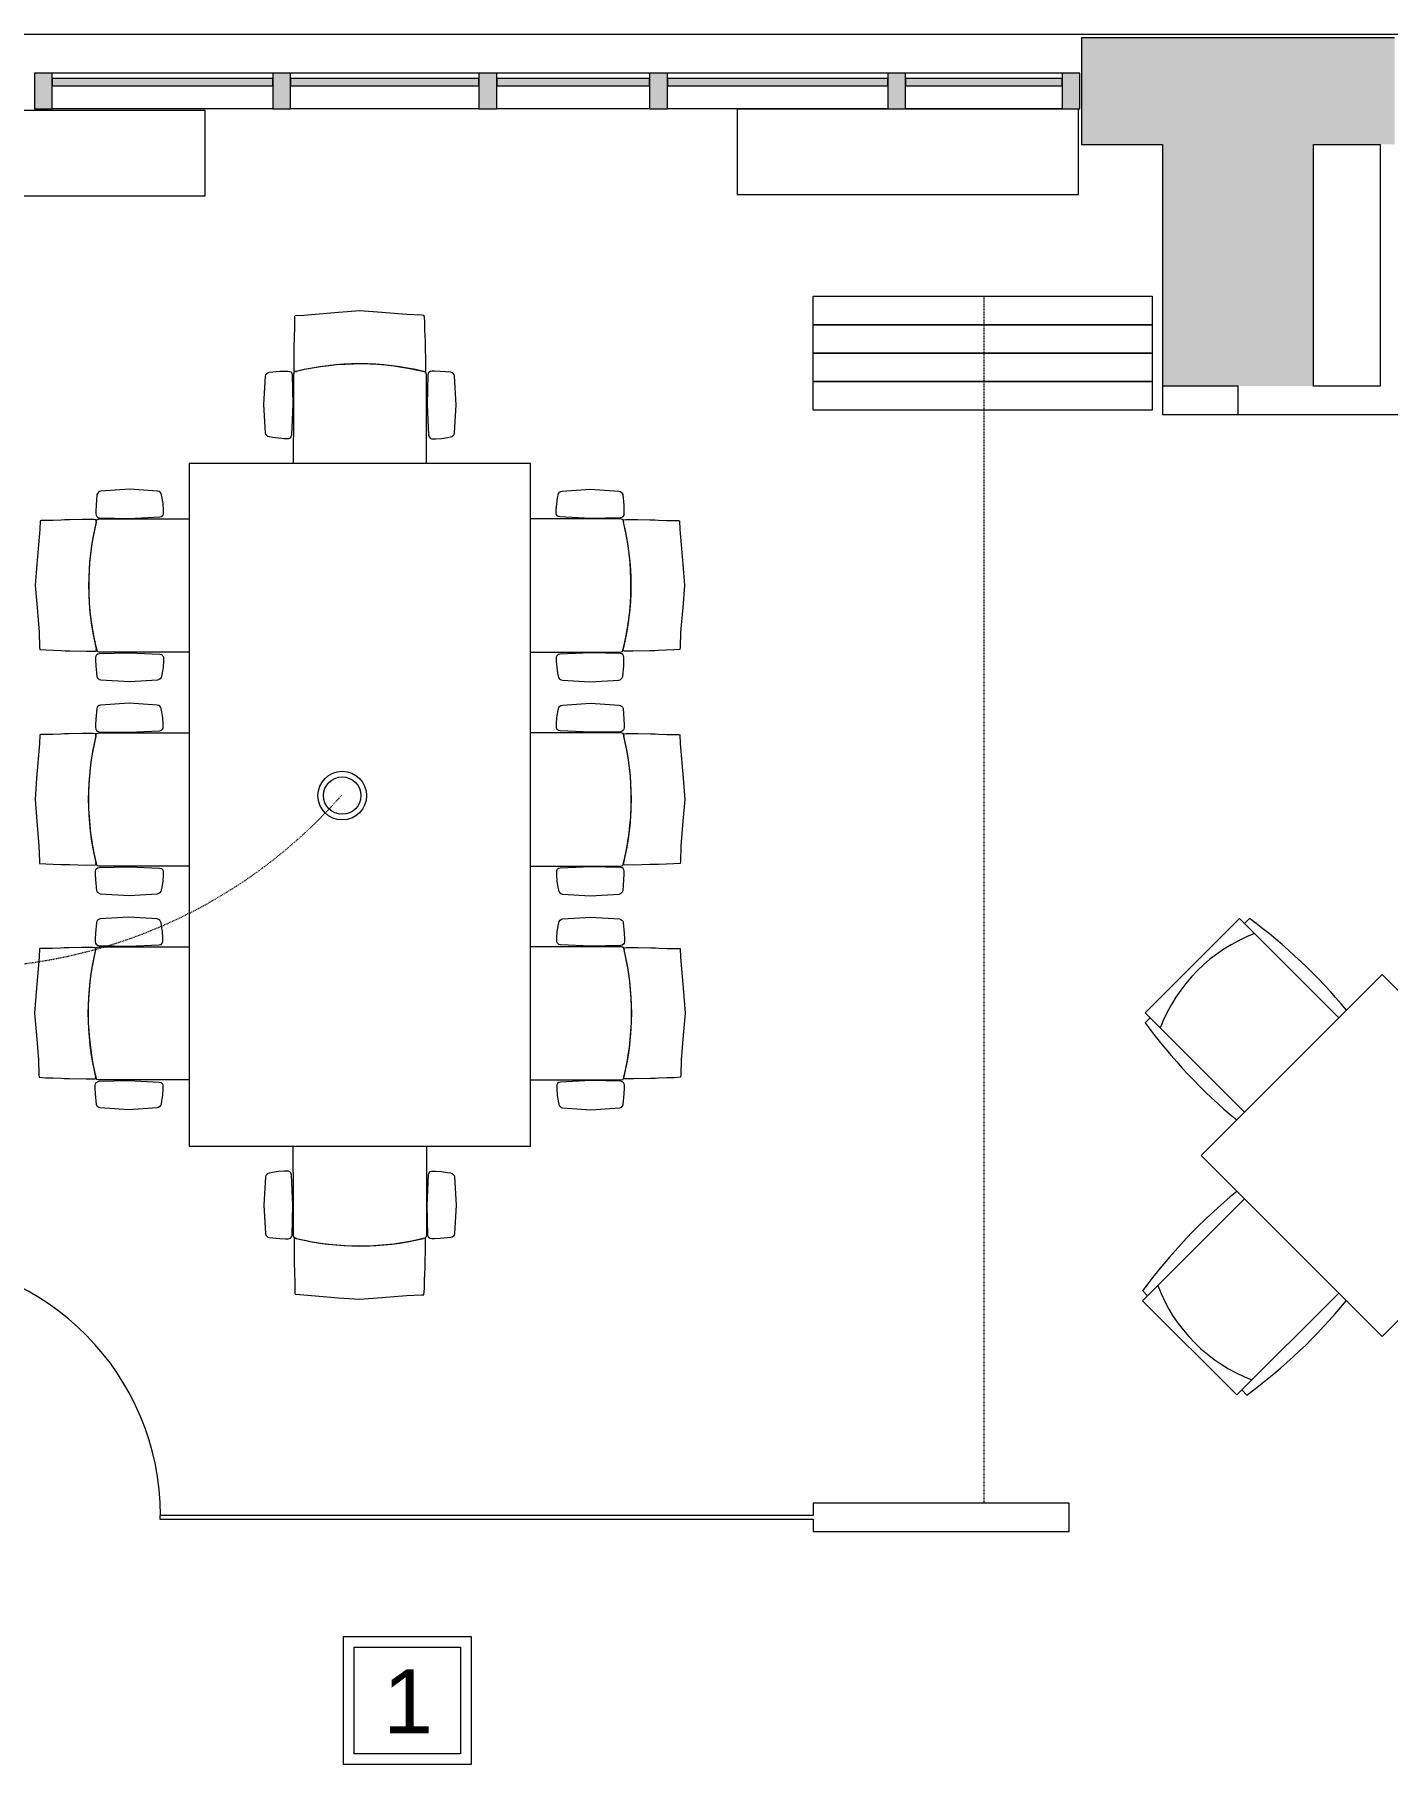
# Model space of a CAD drawing. Header units: inches. Extents: x -674 to 803, y -349 to 915.
# Drawn here: x -84.7 to 105.5, y 671.7 to 914.9 of the extents above; entities that cross this region are included whole.
import ezdxf

# ---------------------------------------------------------------- set-up
doc = ezdxf.new("R2010")
doc.units = ezdxf.units.IN
doc.header["$MEASUREMENT"] = 0
doc.linetypes.add('Demolished 3_128_', pattern=[0.046875, 0.023437, -0.023437])
doc.linetypes.add('Hidden 1_8_', pattern=[0.1875, 0.125, -0.0625])
for name, color, linetype, lineweight in [('A-ANNO-NOTE', 131, 'Continuous', 13), ('A-DETL', 90, 'Continuous', 9), ('A-DETL-HDLN', 90, 'Hidden 1_8_', 9), ('A-DETL-THIN', 151, 'Continuous', 9), ('A-DOOR', 31, 'Continuous', 13), ('A-FLOR', 192, 'Continuous', 13), ('A-GLAZ-CURT', 52, 'Continuous', 13), ('A-GLAZ-CWMG', 51, 'Continuous', 13), ('A-WALL', 113, 'Continuous', 13), ('A-WALL-PATT', 111, 'Continuous', 13), ('I-FURN', 30, 'Continuous', 9), ('I-WALL', 2, 'Continuous', 9), ('M-EQPM', 50, 'Continuous', 13)]:
    doc.layers.add(name, color=color, linetype=linetype, lineweight=lineweight)
doc.styles.add('Arial_2', font='arial.ttf', dxfattribs={"height": 9})

# ---------------------------------------------------------------- blocks, each defined once
blk = doc.blocks.new('System Panel - Glazed-1562998-New Construction - Tel_Data_Elec Plan')
at = {"layer": 'A-GLAZ-CURT', "lineweight": 9}
blk.add_hatch(color=55, dxfattribs=at).paths.add_polyline_path([(2.33, 0.75), (15.5, 0.75), (15.5, 1.75), (-15.5, 1.75), (-15.5, 0.75)], flags=0)
at = {"layer": 'A-GLAZ-CURT', "color": 7, "lineweight": 20}
for p, q in [((15.5, 1.75), (-15.5, 1.75)), ((-15.5, 1.75), (-15.5, 0.75)), ((-15.5, 0.75), (15.5, 0.75)), ((15.5, 0.75), (15.5, 1.75))]:
    blk.add_line(p, q, dxfattribs=at)
blk = doc.blocks.new('System Panel - Glazed-1563110-New Construction - Tel_Data_Elec Plan')
at = {"layer": 'A-GLAZ-CURT', "lineweight": 9}
blk.add_hatch(color=55, dxfattribs=at).paths.add_polyline_path([(13.25, 0.75), (13.25, 1.75), (-13.25, 1.75), (-13.25, 0.75)], flags=0)
at = {"layer": 'A-GLAZ-CURT', "color": 7, "lineweight": 20}
for p, q in [((13.25, 1.75), (-13.25, 1.75)), ((-13.25, 1.75), (-13.25, 0.75)), ((-13.25, 0.75), (13.25, 0.75)), ((13.25, 0.75), (13.25, 1.75))]:
    blk.add_line(p, q, dxfattribs=at)
blk = doc.blocks.new('System Panel - Glazed-1563109-New Construction - Tel_Data_Elec Plan')
at = {"layer": 'A-GLAZ-CURT', "lineweight": 9}
blk.add_hatch(color=55, dxfattribs=at).paths.add_polyline_path([(10.75, 0.75), (10.75, 1.75), (-10.75, 1.75), (-10.75, 0.75)], flags=0)
at = {"layer": 'A-GLAZ-CURT', "color": 7, "lineweight": 20}
for p, q in [((10.75, 1.75), (-10.75, 1.75)), ((-10.75, 1.75), (-10.75, 0.75)), ((-10.75, 0.75), (10.75, 0.75)), ((10.75, 0.75), (10.75, 1.75))]:
    blk.add_line(p, q, dxfattribs=at)
blk = doc.blocks.new('System Panel - Glazed-1563111-New Construction - Tel_Data_Elec Plan')
at = {"layer": 'A-GLAZ-CURT', "lineweight": 9}
blk.add_hatch(color=55, dxfattribs=at).paths.add_polyline_path([(11, 0.75), (11, 1.75), (-11, 1.75), (-11, 0.75)], flags=0)
at = {"layer": 'A-GLAZ-CURT', "color": 7, "lineweight": 20}
for p, q in [((11, 1.75), (-11, 1.75)), ((-11, 1.75), (-11, 0.75)), ((-11, 0.75), (11, 0.75)), ((11, 0.75), (11, 1.75))]:
    blk.add_line(p, q, dxfattribs=at)
blk = doc.blocks.new('Rectangular Mullion - Rectangular Mullion 1-1562989-New Construction - Tel_Data_Elec Plan')
at = {"layer": 'A-GLAZ-CWMG', "lineweight": 9}
blk.add_hatch(color=55, dxfattribs=at).paths.add_polyline_path([(1.25, 2.5), (1.25, -2.5), (-1.25, -2.5), (-1.25, 2.5)], flags=0)
at = {"layer": 'A-GLAZ-CWMG', "color": 7, "lineweight": 20}
for p, q in [((-1.25, 2.5), (1.25, 2.5)), ((-1.25, -2.5), (-1.25, 2.5)), ((1.25, 2.5), (1.25, -2.5)), ((1.25, -2.5), (-1.25, -2.5))]:
    blk.add_line(p, q, dxfattribs=at)
blk = doc.blocks.new('Rectangular Mullion - Rectangular Mullion 1-1563106-New Construction - Tel_Data_Elec Plan')
at = {"layer": 'A-GLAZ-CWMG', "lineweight": 9}
for p, q in [((59.79, 909.47), (37.79, 909.47)), ((59.79, 904.47), (37.79, 904.47))]:
    blk.add_line(p, q, dxfattribs=at)
blk = doc.blocks.new('Rectangular Mullion - Rectangular Mullion 1-1562969-New Construction - Tel_Data_Elec Plan')
at = {"layer": 'A-GLAZ-CWMG', "lineweight": 9}
for p, q in [((787.54, 300.15), (787.54, 331.15)), ((792.54, 300.15), (792.54, 331.15))]:
    blk.add_line(p, q, dxfattribs=at)
blk = doc.blocks.new('Rectangular Mullion - Rectangular Mullion 1-1563107-New Construction - Tel_Data_Elec Plan')
at = {"layer": 'A-GLAZ-CWMG', "lineweight": 9}
for p, q in [((1.79, 909.47), (-19.71, 909.47)), ((1.79, 904.47), (-19.71, 904.47))]:
    blk.add_line(p, q, dxfattribs=at)
blk = doc.blocks.new('Rectangular Mullion - Rectangular Mullion 1-1563108-New Construction - Tel_Data_Elec Plan')
at = {"layer": 'A-GLAZ-CWMG', "lineweight": 9}
for p, q in [((-22.21, 909.47), (-48.71, 909.47)), ((-22.21, 904.47), (-48.71, 904.47))]:
    blk.add_line(p, q, dxfattribs=at)
blk = doc.blocks.new('Perimeter Unit2 - Perimeter Unit-1624903-New Construction - Tel_Data_Elec Plan')
at = {"layer": 'M-EQPM', "lineweight": 9}
for p, q in [((-280.08, 904.65), (-328.08, 904.65)), ((-328.08, 904.65), (-328.08, 892.65)), ((-280.08, 892.65), (-280.08, 904.65)), ((-328.08, 892.65), (-280.08, 892.65))]:
    blk.add_line(p, q, dxfattribs=at)
blk = doc.blocks.new('Perimeter Unit3 - Perimeter Unit-1624991-New Construction - Tel_Data_Elec Plan')
at = {"layer": 'M-EQPM', "lineweight": 9}
for p, q in [((-280.08, 904.65), (-328.08, 904.65)), ((-328.08, 904.65), (-328.08, 892.65)), ((-280.08, 892.65), (-280.08, 904.65)), ((-328.08, 892.65), (-280.08, 892.65))]:
    blk.add_line(p, q, dxfattribs=at)
blk = doc.blocks.new('Table _ Chairs - Seats 4 - 3 x 3-571320-New Construction - Tel_Data_Elec Plan')
at = {"layer": 'I-FURN'}
for p, q in [((-9.37, 37.25), (-10.38, 37.25)), ((-9.37, 38.25), (-9.37, 18)), ((9.37, 38.25), (-9.37, 38.25)), ((9.37, 18), (9.37, 38.25)), ((10.38, 37.25), (9.37, 37.25)), ((-18, 18), (-18, -18)), ((18, 18), (-18, 18)), ((18, -18), (18, 18)), ((-36.75, 9.37), (-36.75, 10.38)), ((36.75, 9.37), (36.75, 10.38)), ((-37.75, 9.37), (-18, 9.37)), ((-37.75, -9.37), (-37.75, 9.37)), ((37.75, 9.37), (18, 9.37)), ((37.75, -9.37), (37.75, 9.37)), ((-18, -9.37), (-37.75, -9.37)), ((-36.75, -10.38), (-36.75, -9.37)), ((18, -9.37), (37.75, -9.37)), ((36.75, -10.38), (36.75, -9.37)), ((-18, -18), (18, -18)), ((-9.37, -38.25), (-9.37, -18)), ((9.37, -18), (9.37, -38.25)), ((-9.37, -37.25), (-10.38, -37.25)), ((9.37, -38.25), (-9.37, -38.25)), ((10.38, -37.25), (9.37, -37.25))]:
    blk.add_line(p, q, dxfattribs=at)
for centre, radius, start, end in [((66.41, 25.63), 77.66, 171.3911, 185.6346), ((0, 14.28), 22.97, 65.9148, 114.0852), ((-66.41, 25.63), 77.66, 354.3654, 8.6089), ((-25.12, -66.41), 77.66, 84.736, 98.6089), ((25.13, -66.41), 77.66, 81.3911, 95.264), ((-13.78, 0), 22.97, 155.9148, 204.0852), ((13.78, 0), 22.97, 335.9148, 24.0852), ((-25.12, 66.41), 77.66, 261.3911, 275.264), ((25.13, 66.41), 77.66, 264.736, 278.6089), ((66.41, -25.63), 77.66, 174.3654, 188.6089), ((-66.41, -25.63), 77.66, 351.3911, 5.6346), ((0, -14.28), 22.97, 245.9148, 294.0852)]:
    blk.add_arc(centre, radius, start, end, dxfattribs=at)
blk = doc.blocks.new('Single-Glass - No Frame - 36_ x 96_-1618446-New Construction - Tel_Data_Elec Plan')
at = {"layer": 'A-DOOR', "color": 7, "lineweight": 20}
for p, q in [((17.5, -0.25), (17.5, -36.31)), ((18, -0.25), (17.5, -0.25)), ((18, -0.25), (18, -36.31)), ((18, -36.31), (17.5, -36.31))]:
    blk.add_line(p, q, dxfattribs=at)
at = {"layer": 'A-DOOR', "lineweight": 9}
blk.add_arc((18, -0.25), 36.07, 180, 269.2057, dxfattribs=at)
blk = doc.blocks.new('Conf Table - Rect - Seats 8 - 8 x 4-531600-New Construction - Tel_Data_Elec Plan')
at = {"layer": 'I-FURN'}
for p, q in [((-38.37, 44.21), (-38.39, 43.16)), ((-38.3, 45.09), (-38.37, 44.21)), ((-37.97, 45.12), (-38.3, 45.09)), ((-35.85, 45.2), (-37.97, 45.12)), ((-32.38, 45.48), (-35.85, 45.2)), ((-29.3, 45.73), (-32.38, 45.48)), ((-26.32, 45.51), (-29.3, 45.73)), ((-21.42, 45.08), (-26.32, 45.51)), ((-20.21, 45.03), (-21.42, 45.08)), ((-20.18, 44.9), (-20.21, 45.03)), ((-20.17, 44.62), (-20.18, 44.9)), ((-20.17, 43.22), (-20.17, 44.62)), ((-8.28, 44.17), (-8.31, 43.12)), ((-8.22, 45.05), (-8.28, 44.17)), ((-7.89, 45.07), (-8.22, 45.05)), ((-5.77, 45.16), (-7.89, 45.07)), ((-2.3, 45.44), (-5.77, 45.16)), ((0.78, 45.68), (-2.3, 45.44)), ((3.76, 45.47), (0.78, 45.68)), ((8.66, 45.03), (3.76, 45.47)), ((9.87, 44.99), (8.66, 45.03)), ((9.9, 44.86), (9.87, 44.99)), ((9.91, 44.58), (9.9, 44.86)), ((9.91, 43.18), (9.91, 44.58)), ((21.8, 44.13), (21.77, 43.08)), ((21.86, 45), (21.8, 44.13)), ((22.19, 45.03), (21.86, 45)), ((24.31, 45.11), (22.19, 45.03)), ((27.78, 45.4), (24.31, 45.11)), ((30.87, 45.64), (27.78, 45.4)), ((33.85, 45.43), (30.87, 45.64)), ((38.75, 44.99), (33.85, 45.43)), ((39.96, 44.95), (38.75, 44.99)), ((39.99, 44.82), (39.96, 44.95)), ((39.99, 44.54), (39.99, 44.82)), ((39.99, 43.13), (39.99, 44.54)), ((-38.47, 41.54), (-38.48, 40.85)), ((-38.44, 42.03), (-38.47, 41.54)), ((-38.39, 43.16), (-38.44, 42.03)), ((-20.12, 42.1), (-20.17, 43.22)), ((-20.09, 41.58), (-20.12, 42.1)), ((-20.08, 40.92), (-20.09, 41.58)), ((-8.39, 41.5), (-8.4, 40.81)), ((-8.36, 41.99), (-8.39, 41.5)), ((-8.31, 43.12), (-8.36, 41.99)), ((9.96, 42.06), (9.91, 43.18)), ((9.99, 41.54), (9.96, 42.06)), ((10.01, 40.88), (9.99, 41.54)), ((21.72, 41.95), (21.69, 41.46)), ((21.69, 41.46), (21.69, 40.77)), ((21.77, 43.08), (21.72, 41.95)), ((40.04, 42.02), (39.99, 43.13)), ((40.08, 41.5), (40.04, 42.02)), ((40.09, 40.84), (40.08, 41.5)), ((-38.48, 40.85), (-38.54, 38.47)), ((-20.04, 39.14), (-20.08, 40.92)), ((-20.05, 37.49), (-20.04, 39.14)), ((-8.4, 40.81), (-8.45, 38.42)), ((10.04, 39.1), (10.01, 40.88)), ((10.04, 37.45), (10.04, 39.1)), ((21.69, 40.77), (21.63, 38.38)), ((40.13, 39.06), (40.09, 40.84)), ((40.12, 37.41), (40.13, 39.06)), ((-42.86, 32.49), (-42.61, 36.5)), ((-42.61, 36.5), (-42.55, 36.69)), ((-42.55, 36.69), (-42.45, 36.85)), ((-42.45, 36.85), (-42.29, 36.97)), ((-42.29, 36.97), (-42.11, 37.05)), ((-42.11, 37.05), (-40.61, 37.18)), ((-40.61, 37.18), (-39.81, 37.2)), ((-39.81, 37.2), (-39.41, 37.2)), ((-39.41, 37.2), (-39.21, 37.18)), ((-39.21, 37.18), (-39.04, 37.08)), ((-39.04, 37.08), (-38.92, 36.91)), ((-38.92, 36.91), (-38.86, 36.7)), ((-38.86, 36.7), (-38.77, 32.5)), ((-38.68, 36.73), (-38.59, 37.04)), ((-38.68, 24), (-38.68, 36.73)), ((-38.54, 38.47), (-38.52, 37.23)), ((-38.52, 37.23), (-38.45, 37.13)), ((-38.45, 37.13), (-38.23, 37.16)), ((-20.36, 37.16), (-20.08, 37.16)), ((-20.32, 37.15), (-20.05, 37.09)), ((-20.08, 37.16), (-20.05, 37.49)), ((-20.05, 37.09), (-19.96, 36.79)), ((-19.96, 36.79), (-19.96, 31.53)), ((-19.78, 36.7), (-19.87, 32.5)), ((-19.73, 36.91), (-19.78, 36.7)), ((-19.6, 37.08), (-19.73, 36.91)), ((-19.43, 37.18), (-19.6, 37.08)), ((-19.23, 37.21), (-19.43, 37.18)), ((-18.83, 37.2), (-19.23, 37.21)), ((-18.03, 37.18), (-18.83, 37.2)), ((-16.53, 37.05), (-18.03, 37.18)), ((-16.35, 36.98), (-16.53, 37.05)), ((-16.2, 36.85), (-16.35, 36.98)), ((-16.09, 36.69), (-16.2, 36.85)), ((-16.03, 36.5), (-16.09, 36.69)), ((-15.78, 32.49), (-16.03, 36.5)), ((-12.53, 36.45), (-12.47, 36.65)), ((-12.47, 36.65), (-12.36, 36.81)), ((-12.36, 36.81), (-12.21, 36.93)), ((-12.21, 36.93), (-12.03, 37.01)), ((-12.03, 37.01), (-10.53, 37.14)), ((-10.53, 37.14), (-9.73, 37.16)), ((-9.73, 37.16), (-9.33, 37.16)), ((-9.33, 37.16), (-9.13, 37.13)), ((-9.13, 37.13), (-8.96, 37.04)), ((-8.96, 37.04), (-8.83, 36.87)), ((-8.83, 36.87), (-8.78, 36.65)), ((-8.78, 36.65), (-8.69, 32.46)), ((-8.6, 36.69), (-8.51, 36.99)), ((-8.6, 24), (-8.6, 36.69)), ((-8.45, 38.42), (-8.44, 37.19)), ((-8.44, 37.19), (-8.37, 37.08)), ((-8.37, 37.08), (-8.15, 37.12)), ((9.72, 37.12), (10, 37.12)), ((9.76, 37.1), (10.03, 37.05)), ((10, 37.12), (10.04, 37.45)), ((10.03, 37.05), (10.13, 36.75)), ((10.13, 36.75), (10.13, 31.49)), ((10.3, 36.66), (10.21, 32.46)), ((10.36, 36.87), (10.3, 36.66)), ((10.48, 37.04), (10.36, 36.87)), ((10.65, 37.14), (10.48, 37.04)), ((10.85, 37.17), (10.65, 37.14)), ((11.25, 37.16), (10.85, 37.17)), ((12.05, 37.14), (11.25, 37.16)), ((13.55, 37.01), (12.05, 37.14)), ((13.73, 36.94), (13.55, 37.01)), ((13.89, 36.81), (13.73, 36.94)), ((13.99, 36.65), (13.89, 36.81)), ((14.05, 36.46), (13.99, 36.65)), ((17.56, 36.41), (17.61, 36.6)), ((17.61, 36.6), (17.72, 36.77)), ((17.72, 36.77), (17.87, 36.89)), ((17.87, 36.89), (18.06, 36.96)), ((18.06, 36.96), (19.56, 37.1)), ((19.56, 37.1), (20.35, 37.12)), ((20.35, 37.12), (20.75, 37.12)), ((20.75, 37.12), (20.95, 37.09)), ((20.95, 37.09), (21.13, 37)), ((21.13, 37), (21.25, 36.83)), ((21.25, 36.83), (21.3, 36.61)), ((21.3, 36.61), (21.4, 32.42)), ((21.48, 36.65), (21.57, 36.95)), ((21.48, 24), (21.48, 36.65)), ((21.63, 38.38), (21.64, 37.15)), ((21.64, 37.15), (21.71, 37.04)), ((21.71, 37.04), (21.94, 37.08)), ((39.8, 37.08), (40.09, 37.08)), ((39.85, 37.06), (40.11, 37.01)), ((40.09, 37.08), (40.12, 37.41)), ((40.11, 37.01), (40.21, 36.71)), ((40.21, 36.71), (40.21, 31.45)), ((40.39, 36.62), (40.29, 32.42)), ((40.44, 36.83), (40.39, 36.62)), ((40.56, 37), (40.44, 36.83)), ((40.74, 37.1), (40.56, 37)), ((40.93, 37.13), (40.74, 37.1)), ((41.33, 37.12), (40.93, 37.13)), ((42.13, 37.1), (41.33, 37.12)), ((43.63, 36.97), (42.13, 37.1)), ((43.81, 36.89), (43.63, 36.97)), ((43.97, 36.77), (43.81, 36.89)), ((44.08, 36.61), (43.97, 36.77)), ((44.13, 36.42), (44.08, 36.61)), ((-12.78, 32.45), (-12.53, 36.45)), ((14.3, 32.45), (14.05, 36.46)), ((17.3, 32.41), (17.56, 36.41)), ((44.38, 32.41), (44.13, 36.42)), ((-42.61, 28.52), (-42.86, 32.49)), ((-38.77, 32.5), (-38.97, 28.2)), ((-19.87, 32.5), (-19.68, 28.2)), ((-16.03, 28.52), (-15.78, 32.49)), ((-12.53, 28.48), (-12.78, 32.45)), ((-8.69, 32.46), (-8.88, 28.16)), ((10.21, 32.46), (10.41, 28.16)), ((14.05, 28.48), (14.3, 32.45)), ((17.56, 28.44), (17.3, 32.41)), ((21.4, 32.42), (21.2, 28.12)), ((40.29, 32.42), (40.49, 28.12)), ((44.13, 28.44), (44.38, 32.41)), ((-19.96, 31.53), (-19.94, 24)), ((10.13, 31.49), (10.15, 24)), ((40.21, 31.45), (40.23, 24)), ((-42.55, 28.32), (-42.61, 28.52)), ((-42.43, 28.15), (-42.55, 28.32)), ((-42.26, 28.03), (-42.43, 28.15)), ((-42.06, 27.96), (-42.26, 28.03)), ((-41.64, 27.88), (-42.06, 27.96)), ((-40.8, 27.76), (-41.64, 27.88)), ((-39.99, 27.7), (-40.8, 27.76)), ((-39.58, 27.69), (-39.99, 27.7)), ((-39.37, 27.7), (-39.58, 27.69)), ((-39.19, 27.78), (-39.37, 27.7)), ((-39.04, 27.96), (-39.19, 27.78)), ((-38.97, 28.2), (-39.04, 27.96)), ((-19.68, 28.2), (-19.61, 27.96)), ((-19.61, 27.96), (-19.46, 27.78)), ((-19.46, 27.78), (-19.27, 27.7)), ((-19.27, 27.7), (-19.07, 27.69)), ((-19.07, 27.69), (-18.66, 27.7)), ((-18.66, 27.7), (-17.84, 27.76)), ((-17.84, 27.76), (-17, 27.88)), ((-17, 27.88), (-16.58, 27.96)), ((-16.58, 27.96), (-16.38, 28.03)), ((-16.38, 28.03), (-16.21, 28.15)), ((-16.21, 28.15), (-16.09, 28.32)), ((-16.09, 28.32), (-16.03, 28.52)), ((-12.47, 28.28), (-12.53, 28.48)), ((-12.35, 28.11), (-12.47, 28.28)), ((-12.18, 27.99), (-12.35, 28.11)), ((-11.98, 27.92), (-12.18, 27.99)), ((-11.56, 27.84), (-11.98, 27.92)), ((-10.72, 27.72), (-11.56, 27.84)), ((-9.9, 27.66), (-10.72, 27.72)), ((-9.49, 27.65), (-9.9, 27.66)), ((-9.29, 27.66), (-9.49, 27.65)), ((-9.1, 27.74), (-9.29, 27.66)), ((-8.95, 27.91), (-9.1, 27.74)), ((-8.88, 28.16), (-8.95, 27.91)), ((10.41, 28.16), (10.48, 27.92)), ((10.48, 27.92), (10.63, 27.74)), ((10.63, 27.74), (10.81, 27.66)), ((10.81, 27.66), (11.02, 27.65)), ((11.02, 27.65), (11.43, 27.66)), ((11.43, 27.66), (12.24, 27.72)), ((12.24, 27.72), (13.08, 27.84)), ((13.08, 27.84), (13.5, 27.92)), ((13.5, 27.92), (13.7, 27.99)), ((13.7, 27.99), (13.87, 28.11)), ((13.87, 28.11), (13.99, 28.28)), ((13.99, 28.28), (14.05, 28.48)), ((17.62, 28.23), (17.56, 28.44)), ((17.73, 28.07), (17.62, 28.23)), ((17.9, 27.95), (17.73, 28.07)), ((18.11, 27.88), (17.9, 27.95)), ((18.52, 27.8), (18.11, 27.88)), ((19.36, 27.68), (18.52, 27.8)), ((20.18, 27.61), (19.36, 27.68)), ((20.59, 27.61), (20.18, 27.61)), ((20.79, 27.62), (20.59, 27.61)), ((20.98, 27.7), (20.79, 27.62)), ((21.13, 27.87), (20.98, 27.7)), ((21.2, 28.12), (21.13, 27.87)), ((40.49, 28.12), (40.56, 27.88)), ((40.56, 27.88), (40.71, 27.7)), ((40.71, 27.7), (40.9, 27.62)), ((40.9, 27.62), (41.1, 27.61)), ((41.1, 27.61), (41.51, 27.62)), ((41.51, 27.62), (42.33, 27.68)), ((42.33, 27.68), (43.17, 27.8)), ((43.17, 27.8), (43.58, 27.88)), ((43.58, 27.88), (43.78, 27.95)), ((43.78, 27.95), (43.96, 28.07)), ((43.96, 28.07), (44.07, 28.24)), ((44.07, 28.24), (44.13, 28.44)), ((-48, 24), (-48, -24)), ((48, 24), (-48, 24)), ((48, -24), (48, 24)), ((-60.85, 12.77), (-60.98, 11.27)), ((-60.77, 12.95), (-60.85, 12.77)), ((-60.65, 13.1), (-60.77, 12.95)), ((-60.49, 13.21), (-60.65, 13.1)), ((-60.29, 13.27), (-60.49, 13.21)), ((-56.29, 13.52), (-60.29, 13.27)), ((-52.32, 13.27), (-56.29, 13.52)), ((-52.12, 13.21), (-52.32, 13.27)), ((-51.95, 13.09), (-52.12, 13.21)), ((-51.83, 12.92), (-51.95, 13.09)), ((-51.76, 12.72), (-51.83, 12.92)), ((-51.68, 12.3), (-51.76, 12.72)), ((-51.56, 11.46), (-51.68, 12.3)), ((51.56, 11.46), (51.68, 12.3)), ((51.68, 12.3), (51.76, 12.72)), ((51.76, 12.72), (51.83, 12.92)), ((51.83, 12.92), (51.95, 13.09)), ((51.95, 13.09), (52.12, 13.21)), ((52.12, 13.21), (52.32, 13.27)), ((52.32, 13.27), (56.29, 13.52)), ((56.29, 13.52), (60.29, 13.27)), ((60.29, 13.27), (60.49, 13.21)), ((60.49, 13.21), (60.65, 13.1)), ((60.65, 13.1), (60.77, 12.95)), ((60.77, 12.95), (60.85, 12.77)), ((60.85, 12.77), (60.98, 11.27)), ((-60.98, 11.27), (-61, 10.47)), ((-61, 10.47), (-61, 10.07)), ((-61, 10.07), (-60.97, 9.87)), ((-60.97, 9.87), (-60.88, 9.7)), ((-51.75, 9.69), (-51.58, 9.84)), ((-51.58, 9.84), (-51.5, 10.03)), ((-51.5, 10.64), (-51.56, 11.46)), ((-51.49, 10.24), (-51.5, 10.64)), ((-51.5, 10.03), (-51.49, 10.24)), ((51.49, 10.24), (51.5, 10.64)), ((51.5, 10.03), (51.49, 10.24)), ((51.5, 10.64), (51.56, 11.46)), ((51.58, 9.84), (51.5, 10.03)), ((51.75, 9.69), (51.58, 9.84)), ((60.97, 9.87), (60.88, 9.7)), ((61, 10.07), (60.97, 9.87)), ((60.98, 11.27), (61, 10.47)), ((61, 10.47), (61, 10.07)), ((-68.87, 7.88), (-69.3, 2.98)), ((-68.82, 9.09), (-68.87, 7.88)), ((-68.7, 9.12), (-68.82, 9.09)), ((-68.41, 9.13), (-68.7, 9.12)), ((-67.01, 9.13), (-68.41, 9.13)), ((-65.9, 9.18), (-67.01, 9.13)), ((-65.38, 9.21), (-65.9, 9.18)), ((-64.72, 9.22), (-65.38, 9.21)), ((-62.94, 9.26), (-64.72, 9.22)), ((-61.29, 9.26), (-62.94, 9.26)), ((-60.96, 9.22), (-61.29, 9.26)), ((-60.95, 8.94), (-60.96, 9.22)), ((-60.94, 8.98), (-60.88, 9.25)), ((-60.88, 9.7), (-60.71, 9.57)), ((-60.88, 9.25), (-60.59, 9.34)), ((-60.71, 9.57), (-60.49, 9.52)), ((-60.59, 9.34), (-55.33, 9.34)), ((-60.49, 9.52), (-56.3, 9.43)), ((-56.3, 9.43), (-52, 9.63)), ((-55.33, 9.34), (-48, 9.36)), ((-52, 9.63), (-51.75, 9.69)), ((55.33, 9.34), (48, 9.36)), ((52, 9.63), (51.75, 9.69)), ((56.3, 9.43), (52, 9.63)), ((60.59, 9.34), (55.33, 9.34)), ((60.49, 9.52), (56.3, 9.43)), ((60.71, 9.57), (60.49, 9.52)), ((60.88, 9.25), (60.59, 9.34)), ((60.88, 9.7), (60.71, 9.57)), ((60.94, 8.98), (60.88, 9.25)), ((60.95, 8.94), (60.96, 9.22)), ((60.96, 9.22), (61.29, 9.26)), ((61.29, 9.26), (62.94, 9.26)), ((62.94, 9.26), (64.72, 9.22)), ((64.72, 9.22), (65.38, 9.21)), ((65.38, 9.21), (65.9, 9.18)), ((65.9, 9.18), (67.01, 9.13)), ((67.01, 9.13), (68.41, 9.13)), ((68.41, 9.13), (68.7, 9.12)), ((68.7, 9.12), (68.82, 9.09)), ((68.82, 9.09), (68.87, 7.88)), ((68.87, 7.88), (69.3, 2.98)), ((-69.3, 2.98), (-69.52, 0)), ((69.3, 2.98), (69.52, 0)), ((-69.52, 0), (-69.28, -3.08)), ((69.52, 0), (69.28, -3.08)), ((-69.28, -3.08), (-68.99, -6.55)), ((69.28, -3.08), (68.99, -6.55)), ((-68.99, -6.55), (-68.91, -8.67)), ((68.99, -6.55), (68.91, -8.67)), ((-68.91, -8.67), (-68.88, -9)), ((-68.88, -9), (-68.01, -9.07)), ((-68.01, -9.07), (-66.96, -9.09)), ((-66.96, -9.09), (-65.82, -9.14)), ((-65.82, -9.14), (-65.34, -9.17)), ((-65.34, -9.17), (-64.64, -9.18)), ((-64.64, -9.18), (-62.26, -9.24)), ((-62.26, -9.24), (-61.03, -9.22)), ((-61.03, -9.22), (-60.92, -9.15)), ((-60.92, -9.15), (-60.95, -8.93)), ((-60.87, -9.74), (-60.71, -9.62)), ((-60.52, -9.38), (-60.83, -9.29)), ((-60.71, -9.62), (-60.49, -9.56)), ((-48, -9.38), (-60.52, -9.38)), ((-60.49, -9.56), (-56.3, -9.47)), ((-56.3, -9.47), (-51.99, -9.67)), ((-51.99, -9.67), (-51.75, -9.74)), ((48, -9.38), (60.52, -9.38)), ((51.99, -9.67), (51.75, -9.74)), ((56.3, -9.47), (51.99, -9.67)), ((60.49, -9.56), (56.3, -9.47)), ((60.71, -9.62), (60.49, -9.56)), ((60.52, -9.38), (60.83, -9.29)), ((60.87, -9.74), (60.71, -9.62)), ((60.92, -9.15), (60.95, -8.93)), ((61.03, -9.22), (60.92, -9.15)), ((62.26, -9.24), (61.03, -9.22)), ((64.64, -9.18), (62.26, -9.24)), ((65.34, -9.17), (64.64, -9.18)), ((65.82, -9.14), (65.34, -9.17)), ((66.96, -9.09), (65.82, -9.14)), ((68.01, -9.07), (66.96, -9.09)), ((68.88, -9), (68.01, -9.07)), ((68.91, -8.67), (68.88, -9)), ((-61, -10.11), (-60.97, -9.91)), ((-61, -10.51), (-61, -10.11)), ((-60.97, -11.31), (-61, -10.51)), ((-60.97, -9.91), (-60.87, -9.74)), ((-60.84, -12.81), (-60.97, -11.31)), ((-51.75, -9.74), (-51.57, -9.88)), ((-51.55, -11.5), (-51.68, -12.34)), ((-51.57, -9.88), (-51.5, -10.07)), ((-51.49, -10.68), (-51.55, -11.5)), ((-51.5, -10.07), (-51.48, -10.28)), ((-51.48, -10.28), (-51.49, -10.68)), ((51.5, -10.07), (51.48, -10.28)), ((51.48, -10.28), (51.49, -10.68)), ((51.49, -10.68), (51.55, -11.5)), ((51.57, -9.88), (51.5, -10.07)), ((51.55, -11.5), (51.68, -12.34)), ((51.75, -9.74), (51.57, -9.88)), ((60.84, -12.81), (60.97, -11.31)), ((60.97, -9.91), (60.87, -9.74)), ((61, -10.11), (60.97, -9.91)), ((60.97, -11.31), (61, -10.51)), ((61, -10.51), (61, -10.11)), ((-60.77, -12.99), (-60.84, -12.81)), ((-60.64, -13.15), (-60.77, -12.99)), ((-60.48, -13.25), (-60.64, -13.15)), ((-60.29, -13.31), (-60.48, -13.25)), ((-56.28, -13.56), (-60.29, -13.31)), ((-52.31, -13.31), (-56.28, -13.56)), ((-52.11, -13.25), (-52.31, -13.31)), ((-51.95, -13.13), (-52.11, -13.25)), ((-51.82, -12.96), (-51.95, -13.13)), ((-51.75, -12.76), (-51.82, -12.96)), ((-51.68, -12.34), (-51.75, -12.76)), ((51.68, -12.34), (51.75, -12.76)), ((51.75, -12.76), (51.82, -12.96)), ((51.82, -12.96), (51.95, -13.13)), ((51.95, -13.13), (52.11, -13.25)), ((52.11, -13.25), (52.31, -13.31)), ((52.31, -13.31), (56.28, -13.56)), ((56.28, -13.56), (60.29, -13.31)), ((60.29, -13.31), (60.48, -13.25)), ((60.48, -13.25), (60.64, -13.15)), ((60.64, -13.15), (60.77, -12.99)), ((60.77, -12.99), (60.84, -12.81)), ((-48, -24), (48, -24)), ((-38.68, -24), (-38.68, -36.73)), ((-19.96, -31.53), (-19.94, -24)), ((-8.6, -24), (-8.6, -36.69)), ((10.13, -31.49), (10.15, -24)), ((21.48, -24), (21.48, -36.65)), ((40.21, -31.45), (40.23, -24)), ((-42.61, -28.52), (-42.86, -32.49)), ((-42.55, -28.32), (-42.61, -28.52)), ((-42.43, -28.15), (-42.55, -28.32)), ((-42.26, -28.03), (-42.43, -28.15)), ((-42.06, -27.96), (-42.26, -28.03)), ((-41.64, -27.88), (-42.06, -27.96)), ((-40.8, -27.76), (-41.64, -27.88)), ((-39.99, -27.7), (-40.8, -27.76)), ((-39.58, -27.69), (-39.99, -27.7)), ((-39.37, -27.7), (-39.58, -27.69)), ((-39.19, -27.78), (-39.37, -27.7)), ((-39.04, -27.96), (-39.19, -27.78)), ((-38.97, -28.2), (-39.04, -27.96)), ((-38.77, -32.5), (-38.97, -28.2)), ((-19.87, -32.5), (-19.68, -28.2)), ((-19.68, -28.2), (-19.61, -27.96)), ((-19.61, -27.96), (-19.46, -27.78)), ((-19.46, -27.78), (-19.27, -27.7)), ((-19.27, -27.7), (-19.07, -27.69)), ((-19.07, -27.69), (-18.66, -27.7)), ((-18.66, -27.7), (-17.84, -27.76)), ((-17.84, -27.76), (-17, -27.88)), ((-17, -27.88), (-16.58, -27.96)), ((-16.58, -27.96), (-16.38, -28.03)), ((-16.38, -28.03), (-16.21, -28.15)), ((-16.21, -28.15), (-16.09, -28.32)), ((-16.09, -28.32), (-16.03, -28.52)), ((-16.03, -28.52), (-15.78, -32.49)), ((-12.53, -28.48), (-12.78, -32.45)), ((-12.47, -28.28), (-12.53, -28.48)), ((-12.35, -28.11), (-12.47, -28.28)), ((-12.18, -27.99), (-12.35, -28.11)), ((-11.98, -27.92), (-12.18, -27.99)), ((-11.56, -27.84), (-11.98, -27.92)), ((-10.72, -27.72), (-11.56, -27.84)), ((-9.9, -27.66), (-10.72, -27.72)), ((-9.49, -27.65), (-9.9, -27.66)), ((-9.29, -27.66), (-9.49, -27.65)), ((-9.1, -27.74), (-9.29, -27.66)), ((-8.95, -27.91), (-9.1, -27.74)), ((-8.88, -28.16), (-8.95, -27.91)), ((-8.69, -32.46), (-8.88, -28.16)), ((10.21, -32.46), (10.41, -28.16)), ((10.41, -28.16), (10.48, -27.92)), ((10.48, -27.92), (10.63, -27.74)), ((10.63, -27.74), (10.81, -27.66)), ((10.81, -27.66), (11.02, -27.65)), ((11.02, -27.65), (11.43, -27.66)), ((11.43, -27.66), (12.24, -27.72)), ((12.24, -27.72), (13.08, -27.84)), ((13.08, -27.84), (13.5, -27.92)), ((13.5, -27.92), (13.7, -27.99)), ((13.7, -27.99), (13.87, -28.11)), ((13.87, -28.11), (13.99, -28.28)), ((13.99, -28.28), (14.05, -28.48)), ((14.05, -28.48), (14.3, -32.45)), ((17.56, -28.44), (17.3, -32.41)), ((17.62, -28.23), (17.56, -28.44)), ((17.73, -28.07), (17.62, -28.23)), ((17.9, -27.95), (17.73, -28.07)), ((18.11, -27.88), (17.9, -27.95)), ((18.52, -27.8), (18.11, -27.88)), ((19.36, -27.68), (18.52, -27.8)), ((20.18, -27.61), (19.36, -27.68)), ((20.59, -27.61), (20.18, -27.61)), ((20.79, -27.62), (20.59, -27.61)), ((20.98, -27.7), (20.79, -27.62)), ((21.13, -27.87), (20.98, -27.7)), ((21.2, -28.12), (21.13, -27.87)), ((21.4, -32.42), (21.2, -28.12)), ((40.29, -32.42), (40.49, -28.12)), ((40.49, -28.12), (40.56, -27.88)), ((40.56, -27.88), (40.71, -27.7)), ((40.71, -27.7), (40.9, -27.62)), ((40.9, -27.62), (41.1, -27.61)), ((41.1, -27.61), (41.51, -27.62)), ((41.51, -27.62), (42.33, -27.68)), ((42.33, -27.68), (43.17, -27.8)), ((43.17, -27.8), (43.58, -27.88)), ((43.58, -27.88), (43.78, -27.95)), ((43.78, -27.95), (43.96, -28.07)), ((43.96, -28.07), (44.07, -28.24)), ((44.07, -28.24), (44.13, -28.44)), ((44.13, -28.44), (44.38, -32.41)), ((-19.96, -36.79), (-19.96, -31.53)), ((10.13, -36.75), (10.13, -31.49)), ((40.21, -36.71), (40.21, -31.45)), ((-42.86, -32.49), (-42.61, -36.5)), ((-38.86, -36.7), (-38.77, -32.5)), ((-19.78, -36.7), (-19.87, -32.5)), ((-15.78, -32.49), (-16.03, -36.5)), ((-12.78, -32.45), (-12.53, -36.45)), ((-8.78, -36.65), (-8.69, -32.46)), ((10.3, -36.66), (10.21, -32.46)), ((14.3, -32.45), (14.05, -36.46)), ((17.3, -32.41), (17.56, -36.41)), ((21.3, -36.61), (21.4, -32.42)), ((40.39, -36.62), (40.29, -32.42)), ((44.38, -32.41), (44.13, -36.42)), ((-12.53, -36.45), (-12.47, -36.65)), ((14.05, -36.46), (13.99, -36.65)), ((17.56, -36.41), (17.61, -36.6)), ((44.13, -36.42), (44.08, -36.61)), ((-42.61, -36.5), (-42.55, -36.69)), ((-42.55, -36.69), (-42.45, -36.85)), ((-42.45, -36.85), (-42.29, -36.97)), ((-42.29, -36.97), (-42.11, -37.05)), ((-42.11, -37.05), (-40.61, -37.18)), ((-40.61, -37.18), (-39.81, -37.2)), ((-39.81, -37.2), (-39.41, -37.2)), ((-39.41, -37.2), (-39.21, -37.18)), ((-39.21, -37.18), (-39.04, -37.08)), ((-39.04, -37.08), (-38.92, -36.91)), ((-38.92, -36.91), (-38.86, -36.7)), ((-38.68, -36.73), (-38.59, -37.04)), ((-38.54, -38.47), (-38.52, -37.23)), ((-38.48, -40.85), (-38.54, -38.47)), ((-38.52, -37.23), (-38.45, -37.13)), ((-38.45, -37.13), (-38.23, -37.16)), ((-20.36, -37.16), (-20.08, -37.16)), ((-20.32, -37.15), (-20.05, -37.09)), ((-20.08, -37.16), (-20.05, -37.49)), ((-20.05, -37.09), (-19.96, -36.79)), ((-20.05, -37.49), (-20.04, -39.14)), ((-19.73, -36.91), (-19.78, -36.7)), ((-19.6, -37.08), (-19.73, -36.91)), ((-19.43, -37.18), (-19.6, -37.08)), ((-19.23, -37.21), (-19.43, -37.18)), ((-18.83, -37.2), (-19.23, -37.21)), ((-18.03, -37.18), (-18.83, -37.2)), ((-16.53, -37.05), (-18.03, -37.18)), ((-16.35, -36.98), (-16.53, -37.05)), ((-16.2, -36.85), (-16.35, -36.98)), ((-16.09, -36.69), (-16.2, -36.85)), ((-16.03, -36.5), (-16.09, -36.69)), ((-12.47, -36.65), (-12.36, -36.81)), ((-12.36, -36.81), (-12.21, -36.93)), ((-12.21, -36.93), (-12.03, -37.01)), ((-12.03, -37.01), (-10.53, -37.14)), ((-10.53, -37.14), (-9.73, -37.16)), ((-9.73, -37.16), (-9.33, -37.16)), ((-9.33, -37.16), (-9.13, -37.13)), ((-9.13, -37.13), (-8.96, -37.04)), ((-8.96, -37.04), (-8.83, -36.87)), ((-8.83, -36.87), (-8.78, -36.65)), ((-8.6, -36.69), (-8.51, -36.99)), ((-8.45, -38.42), (-8.44, -37.19)), ((-8.4, -40.81), (-8.45, -38.42)), ((-8.44, -37.19), (-8.37, -37.08)), ((-8.37, -37.08), (-8.15, -37.12)), ((9.72, -37.12), (10, -37.12)), ((9.76, -37.1), (10.03, -37.05)), ((10, -37.12), (10.04, -37.45)), ((10.03, -37.05), (10.13, -36.75)), ((10.04, -37.45), (10.04, -39.1)), ((10.36, -36.87), (10.3, -36.66)), ((10.48, -37.04), (10.36, -36.87)), ((10.65, -37.14), (10.48, -37.04)), ((10.85, -37.17), (10.65, -37.14)), ((11.25, -37.16), (10.85, -37.17)), ((12.05, -37.14), (11.25, -37.16)), ((13.55, -37.01), (12.05, -37.14)), ((13.73, -36.94), (13.55, -37.01)), ((13.89, -36.81), (13.73, -36.94)), ((13.99, -36.65), (13.89, -36.81)), ((17.61, -36.6), (17.72, -36.77)), ((17.72, -36.77), (17.87, -36.89)), ((17.87, -36.89), (18.06, -36.96)), ((18.06, -36.96), (19.56, -37.1)), ((19.56, -37.1), (20.35, -37.12)), ((20.35, -37.12), (20.75, -37.12)), ((20.75, -37.12), (20.95, -37.09)), ((20.95, -37.09), (21.13, -37)), ((21.13, -37), (21.25, -36.83)), ((21.25, -36.83), (21.3, -36.61)), ((21.48, -36.65), (21.57, -36.95)), ((21.63, -38.38), (21.64, -37.15)), ((21.69, -40.77), (21.63, -38.38)), ((21.64, -37.15), (21.71, -37.04)), ((21.71, -37.04), (21.94, -37.08)), ((39.8, -37.08), (40.09, -37.08)), ((39.85, -37.06), (40.11, -37.01)), ((40.09, -37.08), (40.12, -37.41)), ((40.11, -37.01), (40.21, -36.71)), ((40.12, -37.41), (40.13, -39.06)), ((40.44, -36.83), (40.39, -36.62)), ((40.56, -37), (40.44, -36.83)), ((40.74, -37.1), (40.56, -37)), ((40.93, -37.13), (40.74, -37.1)), ((41.33, -37.12), (40.93, -37.13)), ((42.13, -37.1), (41.33, -37.12)), ((43.63, -36.97), (42.13, -37.1)), ((43.81, -36.89), (43.63, -36.97)), ((43.97, -36.77), (43.81, -36.89)), ((44.08, -36.61), (43.97, -36.77)), ((-38.47, -41.54), (-38.48, -40.85)), ((-20.08, -40.92), (-20.09, -41.58)), ((-20.04, -39.14), (-20.08, -40.92)), ((-8.39, -41.5), (-8.4, -40.81)), ((10.01, -40.88), (9.99, -41.54)), ((10.04, -39.1), (10.01, -40.88)), ((21.69, -41.46), (21.69, -40.77)), ((40.09, -40.84), (40.08, -41.5)), ((40.13, -39.06), (40.09, -40.84)), ((-38.44, -42.03), (-38.47, -41.54)), ((-38.39, -43.16), (-38.44, -42.03)), ((-38.37, -44.21), (-38.39, -43.16)), ((-20.12, -42.1), (-20.17, -43.22)), ((-20.17, -43.22), (-20.17, -44.62)), ((-20.09, -41.58), (-20.12, -42.1)), ((-8.36, -41.99), (-8.39, -41.5)), ((-8.31, -43.12), (-8.36, -41.99)), ((-8.28, -44.17), (-8.31, -43.12)), ((9.96, -42.06), (9.91, -43.18)), ((9.91, -43.18), (9.91, -44.58)), ((9.99, -41.54), (9.96, -42.06)), ((21.72, -41.95), (21.69, -41.46)), ((21.77, -43.08), (21.72, -41.95)), ((21.8, -44.13), (21.77, -43.08)), ((40.04, -42.02), (39.99, -43.13)), ((39.99, -43.13), (39.99, -44.54)), ((40.08, -41.5), (40.04, -42.02)), ((-38.3, -45.09), (-38.37, -44.21)), ((-37.97, -45.12), (-38.3, -45.09)), ((-35.85, -45.2), (-37.97, -45.12)), ((-32.38, -45.48), (-35.85, -45.2)), ((-29.3, -45.73), (-32.38, -45.48)), ((-26.32, -45.51), (-29.3, -45.73)), ((-21.42, -45.08), (-26.32, -45.51)), ((-20.21, -45.03), (-21.42, -45.08)), ((-20.18, -44.9), (-20.21, -45.03)), ((-20.17, -44.62), (-20.18, -44.9)), ((-8.22, -45.05), (-8.28, -44.17)), ((-7.89, -45.07), (-8.22, -45.05)), ((-5.77, -45.16), (-7.89, -45.07)), ((-2.3, -45.44), (-5.77, -45.16)), ((0.78, -45.68), (-2.3, -45.44)), ((3.76, -45.47), (0.78, -45.68)), ((8.66, -45.03), (3.76, -45.47)), ((9.87, -44.99), (8.66, -45.03)), ((9.9, -44.86), (9.87, -44.99)), ((9.91, -44.58), (9.9, -44.86)), ((21.86, -45), (21.8, -44.13)), ((22.19, -45.03), (21.86, -45)), ((24.31, -45.11), (22.19, -45.03)), ((27.78, -45.4), (24.31, -45.11)), ((30.87, -45.64), (27.78, -45.4)), ((33.85, -45.43), (30.87, -45.64)), ((38.75, -44.99), (33.85, -45.43)), ((39.96, -44.95), (38.75, -44.99)), ((39.99, -44.82), (39.96, -44.95)), ((39.99, -44.54), (39.99, -44.82))]:
    blk.add_line(p, q, dxfattribs=at)
for centre, radius, start, end in [((-29.24, 0.45), 37.76, 76.4588, 104.3442), ((-29.3, 0.38), 37.85, 76.3473, 103.6527), ((-20.24, 37.67), 0.53, 252.8456, 261.3425), ((0.85, 0.41), 37.76, 76.4588, 104.3442), ((0.79, 0.34), 37.85, 76.3473, 103.6527), ((9.84, 37.63), 0.53, 252.8456, 261.3425), ((30.93, 0.37), 37.76, 76.4588, 104.3442), ((30.87, 0.3), 37.85, 76.3473, 103.6527), ((39.93, 37.59), 0.53, 252.8456, 261.3425), ((-24.18, 0), 37.85, 166.3473, 193.6527), ((-24.25, 0.06), 37.76, 166.4588, 194.3442), ((-61.47, 9.06), 0.53, 342.8456, 351.3425), ((24.25, 0.06), 37.76, 345.6558, 13.5412), ((61.47, 9.06), 0.53, 188.6575, 197.1544), ((24.18, 0), 37.85, 346.3473, 13.6527), ((-29.24, -0.45), 37.76, 255.6558, 283.5412), ((-29.3, -0.38), 37.85, 256.3473, 283.6527), ((-20.24, -37.67), 0.53, 98.6575, 107.1544), ((0.85, -0.41), 37.76, 255.6558, 283.5412), ((0.79, -0.34), 37.85, 256.3473, 283.6527), ((9.84, -37.63), 0.53, 98.6575, 107.1544), ((30.93, -0.37), 37.76, 255.6558, 283.5412), ((30.87, -0.3), 37.85, 256.3473, 283.6527), ((39.93, -37.59), 0.53, 98.6575, 107.1544)]:
    blk.add_arc(centre, radius, start, end, dxfattribs=at)
blk = doc.blocks.new('FORM Equipment_Fixture Tag - Square-214315-New Construction - Tel_Data_Elec Plan')
at = {"layer": 'A-ANNO-NOTE', "lineweight": 20}
for p, q in [((-0.09375, 0.09375), (0.09375, 0.09375)), ((-0.09375, 0.09375), (0.09375, 0.09375)), ((-0.09375, 0.09375), (0.09375, 0.09375)), ((-0.09375, 0.09375), (-0.09375, -0.09375)), ((-0.078125, 0.078125), (-0.078125, -0.078125)), ((-0.078125, 0.078125), (0.078125, 0.078125)), ((0.078125, 0.078125), (0.078125, -0.078125)), ((0.09375, 0.09375), (0.09375, -0.09375)), ((0.09375, -0.09375), (-0.09375, -0.09375)), ((0.078125, -0.078125), (-0.078125, -0.078125))]:
    blk.add_line(p, q, dxfattribs=at)

msp = doc.modelspace()

# ---------------------------------------------------------------- hatches: boundary and pattern name
at = {"layer": 'A-WALL-PATT'}
for points in [[(106.54, 899.47), (106.54, 914.47), (62.54, 914.47), (62.54, 899.47), (104.54, 899.47)], [(95.16, 865.47), (95.16, 899.47), (73.91, 899.47), (73.91, 865.47)]]:
    msp.add_hatch(color=8, dxfattribs=at).paths.add_polyline_path(points, flags=0)

# ---------------------------------------------------------------- linework, layer by layer
at = {"layer": 'A-ANNO-NOTE', "lineweight": 20}
for radius in [3.42, 2.63]:
    msp.add_circle((-41.44, 807.89), radius, dxfattribs=at)
at = {"layer": 'A-DETL', "linetype": 'Demolished 3_128_'}
msp.add_arc((-95.17, 855.13), 71.45, 257.1432, 318.62, dxfattribs=at)
msp.add_arc((-95.17, 855.13), 71.45, 257.1432, 318.62, dxfattribs=at)
at = {"layer": 'A-DETL-HDLN'}
msp.add_line((48.79, 878.1), (48.79, 708.39), dxfattribs=at)
msp.add_line((48.79, 878.1), (48.79, 708.39), dxfattribs=at)
at = {"layer": 'A-DETL-THIN'}
for p, q in [((24.79, 878.1), (72.46, 878.1)), ((24.79, 874.1), (24.79, 878.1)), ((24.79, 878.1), (72.46, 878.1)), ((24.79, 874.1), (24.79, 878.1)), ((72.46, 878.1), (72.46, 874.1)), ((72.46, 874.1), (24.79, 874.1)), ((24.79, 874.1), (72.46, 874.1)), ((24.79, 870.1), (24.79, 874.1)), ((72.46, 874.1), (24.79, 874.1)), ((24.79, 874.1), (72.46, 874.1)), ((24.79, 870.1), (24.79, 874.1)), ((72.46, 874.1), (72.46, 870.1)), ((72.46, 870.1), (24.79, 870.1)), ((24.79, 870.1), (72.46, 870.1)), ((24.79, 866.1), (24.79, 870.1)), ((72.46, 870.1), (24.79, 870.1)), ((24.79, 870.1), (72.46, 870.1)), ((24.79, 866.1), (24.79, 870.1)), ((72.46, 870.1), (72.46, 866.1)), ((72.46, 866.1), (24.79, 866.1)), ((24.79, 866.1), (72.46, 866.1)), ((24.79, 862.1), (24.79, 866.1)), ((72.46, 866.1), (24.79, 866.1)), ((24.79, 866.1), (72.46, 866.1)), ((24.79, 862.1), (24.79, 866.1)), ((72.46, 866.1), (72.46, 862.1)), ((72.46, 862.1), (24.79, 862.1)), ((72.46, 862.1), (24.79, 862.1))]:
    msp.add_line(p, q, dxfattribs=at)
at = {"layer": 'A-FLOR'}
msp.add_line((508.79, 914.9), (-331.46, 914.9), dxfattribs=at)
at = {"layer": 'A-WALL', "color": 7, "lineweight": 20}
for p, q in [((106.54, 914.47), (62.54, 914.47)), ((62.54, 914.47), (62.54, 899.47)), ((62.54, 899.47), (73.91, 899.47)), ((73.91, 899.47), (73.91, 861.47)), ((95.16, 899.47), (104.54, 899.47)), ((95.16, 865.47), (95.16, 899.47)), ((104.54, 899.47), (104.54, 865.47)), ((84.54, 865.47), (73.91, 865.47)), ((84.54, 861.47), (84.54, 865.47)), ((104.54, 865.47), (95.16, 865.47)), ((73.91, 861.47), (108.54, 861.47)), ((60.79, 708.39), (24.79, 708.39)), ((24.79, 708.39), (24.79, 706.64)), ((60.79, 704.39), (60.79, 708.39)), ((24.79, 706.14), (24.79, 704.39)), ((24.79, 704.39), (60.79, 704.39))]:
    msp.add_line(p, q, dxfattribs=at)
at = {"layer": 'I-WALL', "color": 7, "lineweight": 20}
for p, q in [((24.79, 706.64), (-67.07, 706.64)), ((-67.07, 706.64), (-67.07, 706.14)), ((-67.07, 706.14), (24.79, 706.14))]:
    msp.add_line(p, q, dxfattribs=at)

# ---------------------------------------------------------------- block references
at = {"layer": 'A-ANNO-NOTE', "lineweight": 20, "xscale": 96, "yscale": 96, "zscale": 96}
msp.add_blockref('FORM Equipment_Fixture Tag - Square-214315-New Construction - Tel_Data_Elec Plan', (-32.29, 680.66), dxfattribs=at)
at = {"layer": 'A-DOOR', "rotation": 180}
msp.add_blockref('Single-Glass - No Frame - 36_ x 96_-1618446-New Construction - Tel_Data_Elec Plan', (-85.07, 706.39), dxfattribs=at)
at = {"layer": 'A-GLAZ-CURT', "lineweight": 9}
for name, p in [('System Panel - Glazed-1562998-New Construction - Tel_Data_Elec Plan', (-66.71, 906.97)), ('System Panel - Glazed-1563110-New Construction - Tel_Data_Elec Plan', (-35.46, 906.97)), ('System Panel - Glazed-1563109-New Construction - Tel_Data_Elec Plan', (-8.96, 906.97)), ('System Panel - Glazed-1562998-New Construction - Tel_Data_Elec Plan', (19.79, 906.97)), ('System Panel - Glazed-1563111-New Construction - Tel_Data_Elec Plan', (48.79, 906.97))]:
    msp.add_blockref(name, p, dxfattribs=at)
at = {"layer": 'A-GLAZ-CWMG', "lineweight": 9, "extrusion": (0, 0, -1), "rotation": 180}
for p in [(83.46, 906.97), (49.96, 906.97), (20.96, 906.97), (-3.04, 906.97), (-36.54, 906.97), (-61.04, 906.97)]:
    msp.add_blockref('Rectangular Mullion - Rectangular Mullion 1-1562989-New Construction - Tel_Data_Elec Plan', p, dxfattribs=at)
at = {"layer": 'A-GLAZ-CWMG', "lineweight": 9, "rotation": 90}
for p in [(248.94, 116.93), (335.44, 116.93)]:
    msp.add_blockref('Rectangular Mullion - Rectangular Mullion 1-1562969-New Construction - Tel_Data_Elec Plan', p, dxfattribs=at)
at = {"layer": 'A-GLAZ-CWMG', "lineweight": 9}
for name in ['Rectangular Mullion - Rectangular Mullion 1-1563108-New Construction - Tel_Data_Elec Plan', 'Rectangular Mullion - Rectangular Mullion 1-1563107-New Construction - Tel_Data_Elec Plan', 'Rectangular Mullion - Rectangular Mullion 1-1563106-New Construction - Tel_Data_Elec Plan']:
    msp.add_blockref(name, (0, 0), dxfattribs=at)
at = {"layer": 'I-FURN'}
for name, p, rotation in [('Conf Table - Rect - Seats 8 - 8 x 4-531600-New Construction - Tel_Data_Elec Plan', (-38.96, 806.58), 89.9999999999999), ('Table _ Chairs - Seats 4 - 3 x 3-571320-New Construction - Tel_Data_Elec Plan', (104.79, 757.28), 315.0000000000001)]:
    msp.add_blockref(name, p, dxfattribs=dict(at, rotation=rotation))
at = {"layer": 'M-EQPM', "lineweight": 9}
for name, p in [('Perimeter Unit2 - Perimeter Unit-1624903-New Construction - Tel_Data_Elec Plan', (219.35, -0.42)), ('Perimeter Unit3 - Perimeter Unit-1624991-New Construction - Tel_Data_Elec Plan', (342.19, -0.25))]:
    msp.add_blockref(name, p, dxfattribs=at)

# ---------------------------------------------------------------- texts
at = {"layer": 'A-ANNO-NOTE', "lineweight": 9, "insert": (-32.18, 685.01), "char_height": 9, "width": 8.3742, "attachment_point": 2, "line_spacing_factor": 0.941778, "style": 'Arial_2'}
msp.add_mtext('1', dxfattribs=at)

doc.saveas('drawing.dxf')
